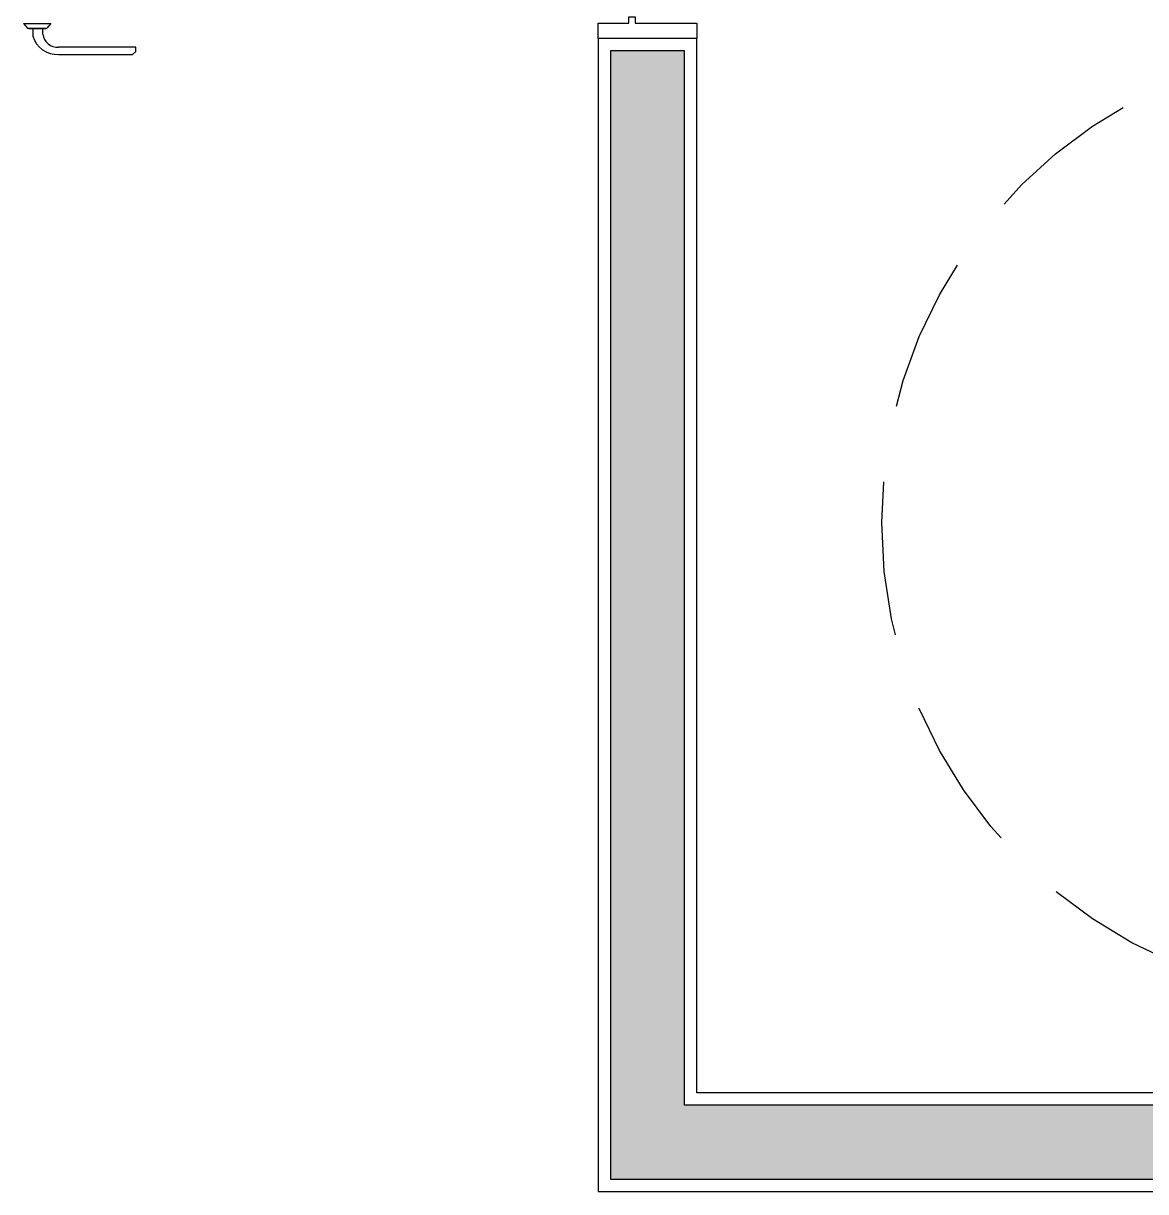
# Model space of a CAD drawing. Header units: inches. Extents: x -309 to 190, y -1585 to -1350.
# Drawn here: x -173.534 to -171.714, y -1397.79 to -1395.895 of the extents above; entities that cross this region are included whole.
import ezdxf
from ezdxf.lldxf.tags import DXFTag

# ---------------------------------------------------------------- set-up
doc = ezdxf.new("R2010")
doc.units = ezdxf.units.IN
doc.header["$MEASUREMENT"] = 0
doc.linetypes.add('HIDDEN', pattern=[0.375, 0.25, -0.125])
for name, color, linetype in [('CARP', 9, 'CONTINUOUS'), ('LADRILLO HUECO 12', 9, 'CONTINUOUS'), ('PROY', 9, 'HIDDEN2'), ('REVOQUE', 9, 'CONTINUOUS')]:
    doc.layers.add(name, color=color, linetype=linetype)
tags = doc.linetypes.add('HIDDEN2', pattern=[0.1875, 0.125, -0.0625]).pattern_tags.tags
tags[6:7] = [DXFTag(74, 4), DXFTag(75, 0), DXFTag(340, '0'), DXFTag(46, 1.0), DXFTag(50, 0.0), DXFTag(44, 0.0), DXFTag(45, 0.0)]
tags[4:5] = [DXFTag(74, 4), DXFTag(75, 0), DXFTag(340, '0'), DXFTag(46, 1.0), DXFTag(50, 0.0), DXFTag(44, 0.0), DXFTag(45, 0.0)]

msp = doc.modelspace()

# ---------------------------------------------------------------- hatches: boundary and pattern name
at = {"layer": 'LADRILLO HUECO 12'}
h = msp.add_hatch(color=256, dxfattribs=at)
h.paths.add_polyline_path([(-169.0218, -1393.2297), (-172.5818, -1393.2297), (-172.5818, -1393.8997), (-172.4618, -1393.8997), (-172.4618, -1393.3497), (-169.0218, -1393.3497)])
h.paths.add_polyline_path([(-172.4618, -1395.9397), (-172.5818, -1395.9397), (-172.5818, -1397.7697), (-169.0218, -1397.7697), (-169.0218, -1397.6497), (-172.4618, -1397.6497)])

# ---------------------------------------------------------------- linework, layer by layer
at = {"layer": 'CARP'}
for p, q in [((-173.534, -1395.8956), (-173.5273, -1395.9028)), ((-173.534, -1395.8956), (-173.4892, -1395.8956)), ((-173.4892, -1395.8956), (-173.4958, -1395.9028)), ((-173.5273, -1395.9028), (-173.4958, -1395.9028)), ((-173.5251, -1395.9041), (-173.5251, -1395.9028)), ((-173.4974, -1395.9041), (-173.5251, -1395.9041)), ((-173.5186, -1395.9041), (-173.5186, -1395.9159)), ((-173.5024, -1395.9041), (-173.5186, -1395.9041)), ((-173.5024, -1395.9126), (-173.5024, -1395.9041)), ((-173.4974, -1395.9041), (-173.4974, -1395.9028)), ((-173.3514, -1395.934), (-173.4768, -1395.934)), ((-173.3514, -1395.9406), (-173.3514, -1395.934)), ((-173.4768, -1395.9454), (-173.3571, -1395.9454)), ((-173.3571, -1395.9454), (-173.3514, -1395.9406))]:
    msp.add_line(p, q, dxfattribs=at)
for centre, radius, start, end in [((-173.4788, -1395.9038), 0.0417, 196.9752, 272.7033), ((-173.4786, -1395.9101), 0.0239, 185.9796, 274.3423)]:
    msp.add_arc(centre, radius, start, end, dxfattribs=at)
at = {"layer": 'LADRILLO HUECO 12'}
msp.add_lwpolyline([(-169.0218, -1397.6497), (-172.4618, -1397.6497), (-172.4618, -1395.9397), (-172.5818, -1395.9397), (-172.5818, -1397.7697), (-169.0218, -1397.7697)], dxfattribs=at)
at = {"layer": 'PROY', "linetype": 'HIDDEN'}
msp.add_circle((-171.3668, -1396.7047), 0.775, dxfattribs=at)
at = {"layer": 'REVOQUE'}
for points in [[(-172.5918, -1395.9197), (-172.6018, -1395.9197), (-172.6018, -1395.8947), (-172.5518, -1395.8947), (-172.5518, -1395.8847), (-172.5418, -1395.8847), (-172.5418, -1395.8947), (-172.4418, -1395.8947), (-172.4418, -1395.9197), (-172.4518, -1395.9197)], [(-169.0418, -1397.6297), (-172.4418, -1397.6297), (-172.4418, -1395.9197), (-172.6018, -1395.9197), (-172.6018, -1397.7897), (-169.0418, -1397.7897)]]:
    msp.add_lwpolyline(points, dxfattribs=at)

doc.saveas('drawing.dxf')
